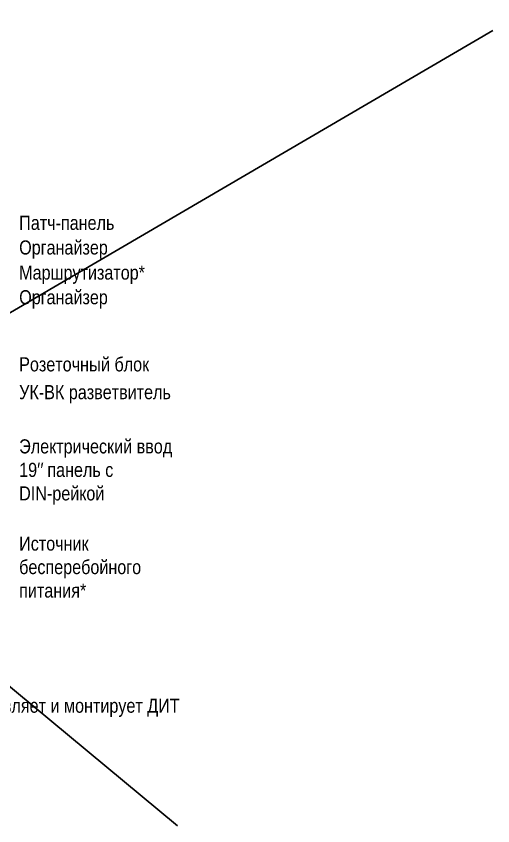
# Model space of a CAD drawing. Header units: millimetres. Extents: x -695119 to 412940, y -249585 to 622758.
# Drawn here: x -466903 to -455064, y 100973 to 121080 of the extents above; entities that cross this region are included whole.
import ezdxf

# ---------------------------------------------------------------- set-up
doc = ezdxf.new("R2010")
doc.units = ezdxf.units.MM
doc.layers.add('(АР) Текст', color=7, linetype='Continuous', lineweight=25)
doc.layers.add('_Схема', color=5, linetype='Continuous', lineweight=30)
doc.styles.add('Arial Narrow МОЙ', font='ARIALN.TTF', dxfattribs={"height": 2.5})

msp = doc.modelspace()

# ---------------------------------------------------------------- linework, layer by layer
at = {"layer": '_Схема', "color": 5}
for p, q in [((-487119.16, 121080.149), (-462899.852, 100973.497)), ((-455064.192, 120724.279), (-488543.825, 101151.432))]:
    msp.add_line(p, q, dxfattribs=at)

# ---------------------------------------------------------------- texts
at = {"layer": '(АР) Текст', "color": 7, "lineweight": 60, "char_height": 350, "attachment_point": 1, "style": 'Arial Narrow МОЙ'}
for s, insert in [('Патч-панель', (-466829.383, 116123.829)), ('Органайзер', (-466829.383, 115511.475)), ('\\pt4200;Маршрутизатор*  ', (-466829.383, 114888.161)), ('Органайзер', (-466829.383, 114275.778))]:
    msp.add_mtext_dynamic_manual_height_columns(s, width=973460.11692, gutter_width=158502.928, heights=[0], dxfattribs=dict(at, insert=insert))
at = {"layer": '(АР) Текст', "color": 7, "char_height": 350, "width": 13021.83902, "attachment_point": 4, "style": 'Arial Narrow МОЙ'}
for s, insert in [('{\\C256;Розеточный блок }', (-466829.383, 112431.767)), ('{\\C256;УК-ВК разветвитель  }', (-466829.383, 111690.827)), ('{\\C256;Электрический ввод \\P19″ панель с \\PDIN-рейкой }', (-466829.383, 109760.61)), ('{\\C256;Источник\\Pбесперебойного \\Pпитания* }', (-466829.383, 107397.124)), ('\\pi-1050,l1400,t1400;{\\C256;*^IПоставляет и монтирует ДИТ }', (-469753.253, 103904.451))]:
    msp.add_mtext(s, dxfattribs=dict(at, insert=insert))

doc.saveas('drawing.dxf')
